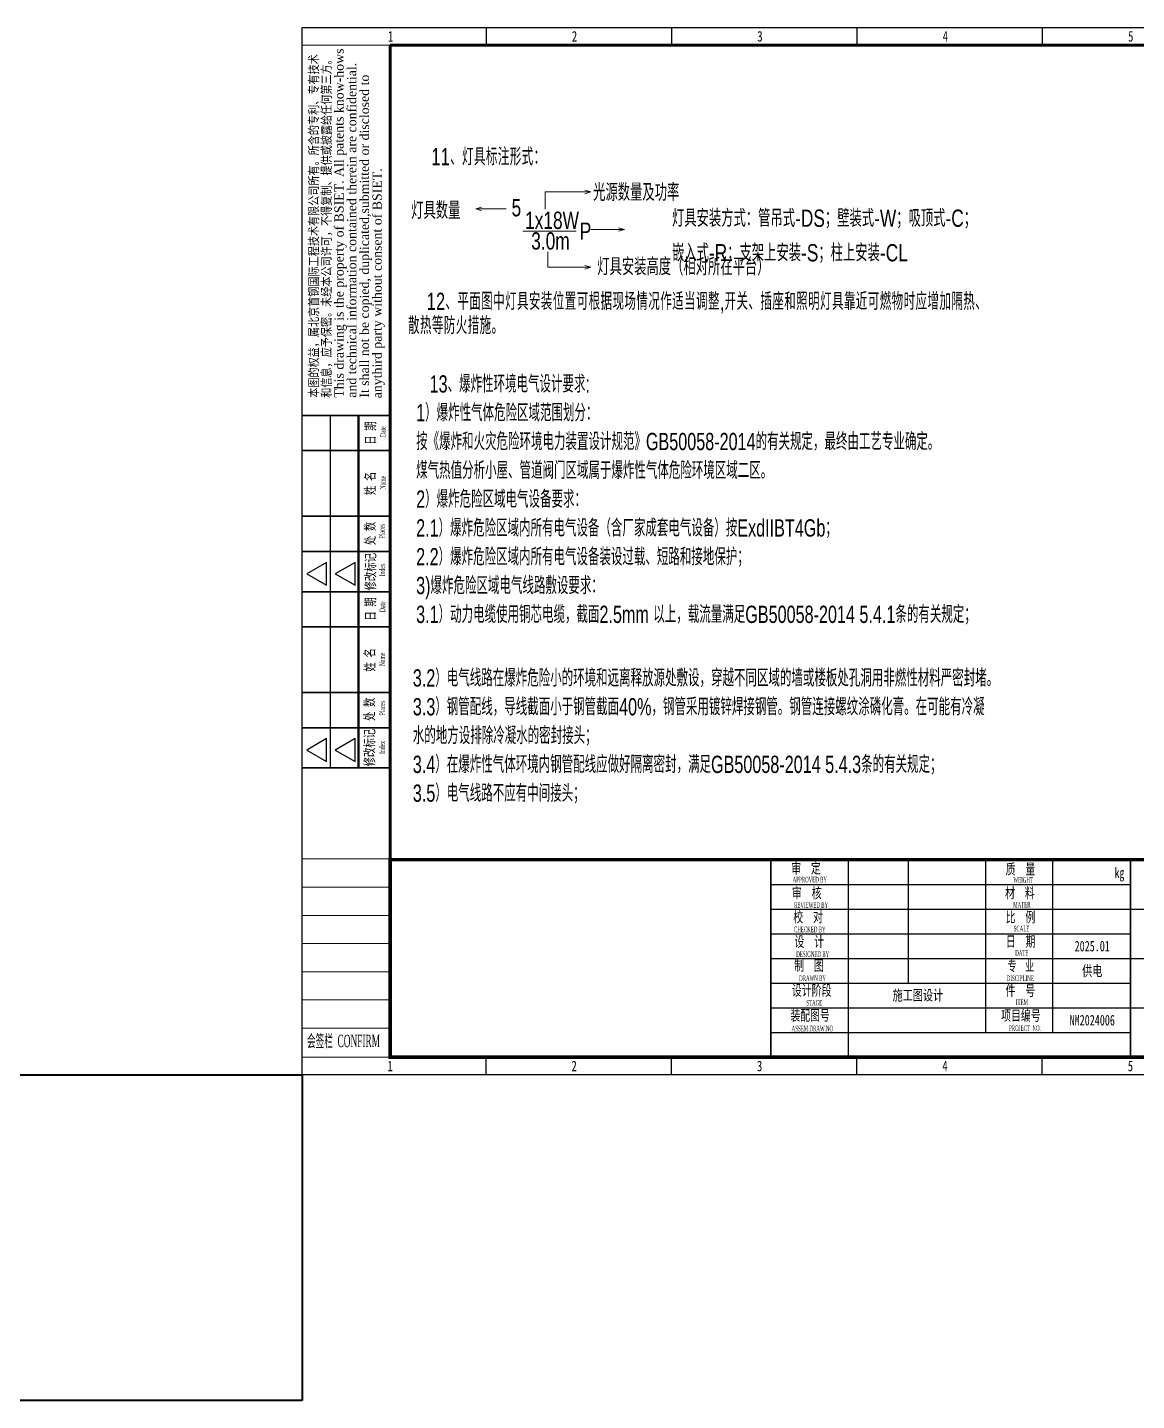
# Model space of a CAD drawing. Header units: millimetres. Extents: x -705761 to 1364679, y -410401 to 446404.
# Drawn here: x -598409 to -566947, y 277076 to 316014 of the extents above; entities that cross this region are included whole.
import ezdxf
from ezdxf.enums import TextEntityAlignment as Align

# ---------------------------------------------------------------- set-up
doc = ezdxf.new("R2010")
doc.units = ezdxf.units.MM
doc.linetypes.add('( Dashed )', pattern=[0.75, 0.5, -0.25])
for name, color, linetype, lineweight in [('000电气标注', 52, 'Continuous', 30), ('1111111111111111111111照明层', 7, 'Continuous', 0), ('图框', 7, 'Continuous', 13), ('自动化埋管', 7, '( Dashed )', 40)]:
    doc.layers.add(name, color=color, linetype=linetype, lineweight=lineweight)
doc.layers.add('TK', color=7, linetype='Continuous')
doc.layers.add('模板-签名-公用', color=3, linetype='Continuous')
doc.styles.add('H4-100', font='BSDI_XW.shx', dxfattribs={"width": 0.75, "height": 400, "bigfont": 'BSDI_HZ.shx'})
doc.styles.add('LZ-Roman', font='times.ttf')
doc.styles.add('NONE', font='BSDI_XW.shx', dxfattribs={"bigfont": 'BSDI_HZ.shx'})
doc.styles.get("Standard").update_dxf_attribs({"font": 'arial.ttf'})
doc.styles.add('Style-Times New Roman', font='times.ttf')
doc.styles.add('Style-仿宋_GB2312', font='')
doc.styles.add('宋体', font='', dxfattribs={"width": 0.7, "height": 2.5})
doc.styles.add('宋体_1', font='', dxfattribs={"width": 0.7, "height": 2.386364})
doc.styles.add('首钢国际H4', font='BSDI_XW.shx', dxfattribs={"width": 0.7, "height": 4000, "bigfont": 'BSDI_HZ.shx'})
doc.styles.get('Style-仿宋_GB2312').set_extended_font_data('仿宋_GB2312')
doc.styles.get('宋体').set_extended_font_data('SimSun')
doc.styles.get('宋体_1').set_extended_font_data('SimSun')

# ---------------------------------------------------------------- blocks, each defined once
blk = doc.blocks.new('BSIET_通用图框_A3_1')
at = {"layer": '图框', "color": 7, "linetype": 'Continuous', "lineweight": 25}
for p, q in [((-367.8, 297), (-367.8, 292)), ((-315.2, 297), (-315.2, 292)), ((-262.6, 297), (-262.6, 292)), ((-210, 297), (-210, 292)), ((-157.4, 297), (-157.4, 292)), ((-104.8, 297), (-104.8, 292)), ((-52.2, 297), (-52.2, 292)), ((0, 247.5), (-5, 247.5)), ((0, 198), (-5, 198)), ((-420, 187), (-395, 187)), ((-412, 187), (-412, 87)), ((0, 148.5), (-5, 148.5)), ((-413.03, 145.32), (-418.65, 142.07)), ((-413.03, 138.82), (-413.03, 145.32)), ((-404.96, 145.32), (-410.58, 142.07)), ((-404.96, 138.82), (-404.96, 145.32)), ((-418.65, 142.07), (-413.03, 138.82)), ((-410.58, 142.07), (-404.96, 138.82)), ((0, 99), (-5, 99)), ((-413.03, 95.32), (-418.65, 92.07)), ((-413.03, 88.82), (-413.03, 95.32)), ((-404.96, 95.32), (-410.58, 92.07)), ((-404.96, 88.82), (-404.96, 95.32)), ((-418.65, 92.07), (-413.03, 88.82)), ((-410.58, 92.07), (-404.96, 88.82)), ((0, 49.5), (-5, 49.5)), ((-367.8, 0), (-367.8, 5)), ((-315.2, 0), (-315.2, 5)), ((-262.6, 0), (-262.6, 5)), ((-210, 0), (-210, 5)), ((-157.4, 0), (-157.4, 5)), ((-104.8, 0), (-104.8, 5)), ((-52.2, 0), (-52.2, 5))]:
    blk.add_line(p, q, dxfattribs=at)
at = {"layer": '图框', "color": 7, "linetype": 'Continuous', "lineweight": 20}
for p, q in [((-420, 292), (-395, 292)), ((-420, 292), (-395, 292)), ((-420, 292), (-395, 292)), ((-420, 292), (-395, 292)), ((-420, 187), (-395, 187)), ((-420, 187), (-395, 187)), ((-420.12, 61.21), (-395.12, 61.21)), ((-420, 61.21), (-395, 61.21)), ((-420, 61.21), (-395, 61.21)), ((-420, 61.21), (-395, 61.21)), ((-420.02, 53.21), (-395.02, 53.21)), ((-420.02, 53.21), (-395.02, 53.21)), ((-420.02, 53.21), (-395.02, 53.21)), ((-420, 53.21), (-395, 53.21)), ((-420, 45.21), (-395, 45.21)), ((-420, 37.21), (-395, 37.21)), ((-420, 29.21), (-395, 29.21)), ((-420, 21.21), (-395, 21.21)), ((-420, 13.21), (-395, 13.21)), ((-420, 5), (-395, 5))]:
    blk.add_line(p, q, dxfattribs=at)
at = {"layer": '图框', "color": 7, "linetype": 'Continuous', "lineweight": 35}
for p, q in [((-395, 187), (-420, 187)), ((-395, 187), (-420, 187)), ((-394.92, 177), (-420, 177)), ((-394.92, 158.45), (-420, 158.45)), ((-395.06, 148.35), (-420, 148.35)), ((-395, 137), (-420, 137)), ((-395, 137), (-420, 137)), ((-394.92, 127), (-420, 127)), ((-394.92, 108.45), (-420, 108.45)), ((-395.06, 98.35), (-420, 98.35)), ((-395, 87), (-420, 87))]:
    blk.add_line(p, q, dxfattribs=at)
at = {"layer": '图框', "color": 7, "linetype": 'Continuous', "lineweight": 50}
blk.add_line((-404, 187), (-404, 87), dxfattribs=at)
at = {"layer": '图框', "lineweight": 25}
blk.add_lwpolyline([(-420, 297), (0, 297), (0, 0), (-420, 0)], close=True, dxfattribs=at)
at = {"layer": '图框', "lineweight": 100}
blk.add_lwpolyline([(-395, 292), (-5, 292), (-5, 5), (-395, 5)], close=True, dxfattribs=at)
at = {"layer": 'TK', "style": '宋体_1', "width": 0.7, "flags": 3}
for tag, p in [('LZCO_NGZBS-W50-H30-D10_T7', (-43.87, 279.75)), ('LZCO_NJN-W50-H30-D10_T7', (-42.73, 248.65))]:
    blk.add_attdef(tag, text='', height=3, dxfattribs=at).set_placement(p, align=Align.MIDDLE_CENTER)
at = {"layer": 'TK', "style": '宋体', "width": 0.7, "flags": 3}
for tag, p in [('LZHQ_N会签6_T6_H6', (-407.25, 57.08)), ('LZHQ_N会签5_T6_H6', (-407.25, 49.08)), ('LZHQ_N会签4_T6_H6', (-407.25, 41.08)), ('LZHQ_N会签3_T6_H6', (-407.25, 33.08)), ('LZHQ_N会签2_T6_H6', (-407.25, 25.08)), ('LZHQ_N会签1_T6_H6', (-407.25, 17.08))]:
    blk.add_attdef(tag, text='', height=2.5, dxfattribs=at).set_placement(p, align=Align.MIDDLE)
at = {"layer": '图框', "color": 7, "linetype": 'Continuous', "lineweight": 25}
for s, height, style, width, p in [('2', 3, 'Style-仿宋_GB2312', 0.733334, (-342.7, 294.49)), ('3', 3, 'Style-仿宋_GB2312', 0.733334, (-290.1, 294.49)), ('6', 3, 'Style-仿宋_GB2312', 0.733334, (-132.3, 294.49)), ('8', 3, 'Style-仿宋_GB2312', 0.733334, (-27.1, 294.49)), ('1', 3, 'Style-仿宋_GB2312', 0.733334, (-394.89, 294.49)), ('4', 3, 'Style-仿宋_GB2312', 0.733334, (-237.5, 294.49)), ('5', 3, 'Style-仿宋_GB2312', 0.733334, (-184.9, 294.49)), ('7', 3, 'Style-仿宋_GB2312', 0.733334, (-79.7, 294.49)), ('A', 3.5, 'Style-仿宋_GB2312', 0.628572, (-2.07, 271.95)), ('B', 3.5, 'Style-仿宋_GB2312', 0.628572, (-2.07, 222.45)), ('C', 3.5, 'Style-仿宋_GB2312', 0.628572, (-2.07, 172.95)), ('D', 3.5, 'Style-仿宋_GB2312', 0.628572, (-2.07, 123.45)), ('E', 3.5, 'Style-仿宋_GB2312', 0.628572, (-2.43, 76.97)), ('F', 3.5, 'Style-仿宋_GB2312', 0.628572, (-2.43, 29.56)), ('1', 3, 'Style-仿宋_GB2312', 0.733334, (-395, 2.5)), ('2', 3, 'Style-仿宋_GB2312', 0.733334, (-342.8, 2.5)), ('3', 3, 'Style-仿宋_GB2312', 0.733334, (-290.2, 2.5)), ('4', 3, 'Style-仿宋_GB2312', 0.733334, (-237.6, 2.5)), ('5', 3, 'Style-仿宋_GB2312', 0.733334, (-185, 2.5)), ('6', 3, 'Style-仿宋_GB2312', 0.733334, (-132.4, 2.5)), ('7', 3, 'Style-仿宋_GB2312', 0.733334, (-79.8, 2.5)), ('8', 3, 'Style-仿宋_GB2312', 0.733334, (-27.2, 2.5)), ('A3', 3, 'Style-Times New Roman', 0.7, (-2.23, 1.95))]:
    blk.add_text(s, height=height, dxfattribs=dict(at, style=style, width=width)).set_placement(p, align=Align.MIDDLE_CENTER)
at = {"layer": '图框', "color": 7, "linetype": 'Continuous', "lineweight": 20, "style": 'Style-仿宋_GB2312', "width": 0.807692}
blk.add_text('本图的权益，属北京首钢国际工程技术有限公司所有。所含的专利、专有技术', height=2.6, rotation=90, dxfattribs=at).set_placement((-418, 192), align=Align.TOP_LEFT)
at = {"layer": '图框', "color": 7, "linetype": 'Continuous', "lineweight": 20, "style": 'LZ-Roman'}
for s, p in [('This drawing is the property of BSIET. All patents know-hows', (-410.8, 192)), ('and technical information contained therein are confidential.', (-407.2, 192)), ('It shall not be copied, duplicated,submitted or disclosed to ', (-403.6, 192))]:
    blk.add_text(s, height=2.6, rotation=90, dxfattribs=at).set_placement(p, align=Align.TOP_LEFT)
at = {"layer": '图框', "color": 7, "linetype": 'Continuous'}
for s, height, style, width, p in [('和信息，应予保密。未经本公司许可，不得复制、提供或披露给任何第三方。', 2.6, 'Style-仿宋_GB2312', 0.807692, (-411.8, 192)), ('Name', 1.6, 'Style-Times New Roman', 0.55, (-396.29, 165.99)), ('Places', 1.6, 'Style-Times New Roman', 0.55, (-396.54, 152.12)), ('Index', 1.6, 'Style-Times New Roman', 0.55, (-396.43, 141.36)), ('Name', 1.6, 'Style-Times New Roman', 0.55, (-396.44, 115.88)), ('Places', 1.6, 'Style-Times New Roman', 0.55, (-396.43, 101.92)), ('Index', 1.6, 'Style-Times New Roman', 0.55, (-396.46, 90.97))]:
    blk.add_text(s, height=height, rotation=90, dxfattribs=dict(at, style=style, width=width)).set_placement(p)
at = {"layer": '图框', "color": 7, "linetype": 'Continuous', "style": 'LZ-Roman'}
blk.add_text('anythird party without consent of BSIET.', height=2.6, rotation=90, dxfattribs=at).set_placement((-397.4, 191.84))
at = {"layer": '图框', "color": 7, "linetype": 'Continuous', "lineweight": 20, "style": 'Style-仿宋_GB2312', "width": 0.678571}
for s, p in [('日 期', (-399.21, 178.68)), ('姓 名', (-399.32, 164.4)), ('处 数', (-399.32, 150.23)), ('修改标记', (-399.21, 137.34)), ('日 期', (-399.21, 128.79)), ('姓 名', (-399.38, 114.34)), ('处 数', (-399.49, 100.34)), ('修改标记', (-399.49, 87.45))]:
    blk.add_text(s, height=2.8, rotation=90, dxfattribs=at).set_placement(p)
at = {"layer": '图框', "color": 7, "linetype": 'Continuous', "lineweight": 25, "style": 'Style-Times New Roman', "width": 0.55}
for p in [(-396.24, 180.85), (-396.4, 131.18)]:
    blk.add_text('Date', height=1.6, rotation=90, dxfattribs=at).set_placement(p)
at = {"layer": '图框', "color": 7, "linetype": 'Continuous', "style": 'Style-Times New Roman', "width": 0.5}
blk.add_text('会签栏  CONFIRM', height=3.5, dxfattribs=at).set_placement((-418.59, 7.85))
at = {"layer": '模板-签名-公用', "style": '宋体', "width": 0.7, "flags": 3}
blk.add_attdef('LZFRAME', (-40.91, 2.06), '', height=3, dxfattribs=at)
at = {"layer": '模板-签名-公用', "style": '宋体', "width": 0.7}
blk.add_attdef('LZTQINS', text='', height=2, dxfattribs=at).set_placement((-5, 5), align=Align.MIDDLE)
blk = doc.blocks.new('BSIET_通用图纸_A3(2024)_1')
at = {"layer": '图框', "color": 7, "linetype": 'Continuous', "lineweight": 25}
for p, q in [((-260, 0), (-260, 56)), ((-243, 21), (-243, 56)), ((-221, 7), (-221, 56)), ((-202, 7), (-202, 56)), ((-282, 49), (-180, 49)), ((-282, 42), (0, 42)), ((-282, 35), (-180, 35)), ((-282, 28), (0, 28)), ((-282, 21), (-180, 21)), ((-282, 14), (0, 14)), ((-282, 7), (-180, 7))]:
    blk.add_line(p, q, dxfattribs=at)
at = {"layer": '图框', "const_width": 1}
blk.add_lwpolyline([(-390, 56), (0, 56), (0, 0), (-390, 0)], close=True, dxfattribs=at)
at = {"layer": '图框', "const_width": 0.5}
for points in [[(-282, 56), (-282, 0)], [(-180, 56), (-180, 0)]]:
    blk.add_lwpolyline(points, dxfattribs=at)
at = {"layer": '图框', "color": 7, "linetype": 'Continuous'}
for s, height, style, width, p in [('审  定 ', 3, 'Style-仿宋_GB2312', 0.685714, (-276.23, 52.09)), ('质  量', 3, 'Style-仿宋_GB2312', 0.685714, (-215.41, 51.83)), ('APPROVED BY', 1.6, 'Style-Times New Roman', 0.48, (-275.82, 49.54)), (' WEIGHT', 1.6, 'Style-Times New Roman', 0.48, (-213.55, 49.45)), ('kg', 3, 'Style-仿宋_GB2312', 0.685714, (-184.51, 50.79)), ('审  核', 3, 'Style-仿宋_GB2312', 0.685714, (-276.02, 45.06)), ('材  料', 3, 'Style-仿宋_GB2312', 0.685714, (-215.56, 45.09)), ('  REVIEWED BY', 1.6, 'Style-Times New Roman', 0.48, (-276.12, 42.34)), ('MATER', 1.6, 'Style-Times New Roman', 0.48, (-213.27, 42.4)), ('校  对 ', 3, 'Style-仿宋_GB2312', 0.685714, (-275.63, 38.25)), ('比  例', 3, 'Style-仿宋_GB2312', 0.685714, (-215.41, 38.23)), ('CHECKED BY', 1.6, 'Style-Times New Roman', 0.48, (-275.44, 35.43)), (' SCALE', 1.6, 'Style-Times New Roman', 0.48, (-213.48, 35.64)), ('设  计', 3, 'Style-仿宋_GB2312', 0.685714, (-275.31, 31.29)), ('日  期', 3, 'Style-仿宋_GB2312', 0.685714, (-215.34, 31.34)), ('制  图 ', 3, 'Style-仿宋_GB2312', 0.685714, (-275.4, 24.5)), (' DESIGNED BY', 1.6, 'Style-Times New Roman', 0.48, (-275.16, 28.41)), (' DATE', 1.6, 'Style-Times New Roman', 0.48, (-213.05, 28.78)), ('DRAWN BY', 1.6, 'Style-Times New Roman', 0.48, (-273.99, 21.57)), ('件  号', 3, 'Style-仿宋_GB2312', 0.685714, (-215.44, 17.36)), ('STAGE', 1.6, 'Style-Times New Roman', 0.48, (-271.95, 14.62)), ('ITEM', 1.6, 'Style-Times New Roman', 0.48, (-212.51, 14.77)), ('装配图号', 3, 'Style-仿宋_GB2312', 0.68, (-276.42, 10.36)), ('ASSEM.DRAW.NO', 1.6, 'Style-Times New Roman', 0.48, (-276.1, 7.33)), ('PROJECT  NO.', 1.6, 'Style-Times New Roman', 0.48, (-214.46, 7.46))]:
    blk.add_text(s, height=height, dxfattribs=dict(at, style=style, width=width)).set_placement(p)
at = {"layer": '图框', "color": 7, "linetype": 'Continuous', "lineweight": 20, "style": 'Style-仿宋_GB2312'}
for s, width, p in [('专  业', 0.6, (-214.83, 24.41)), ('设计阶段', 0.685714, (-276.03, 17.44)), ('项目编号', 0.685714, (-216.69, 10.32))]:
    blk.add_text(s, height=3, dxfattribs=dict(at, width=width)).set_placement(p)
at = {"layer": '图框', "color": 7, "linetype": 'Continuous', "lineweight": 20, "style": 'Style-Times New Roman', "width": 0.48}
blk.add_text('DISCIPLINE', height=1.6, dxfattribs=at).set_placement((-211.25, 22.39), align=Align.MIDDLE_CENTER)
at = {"layer": '图框', "style": '宋体_1', "width": 0.7, "flags": 3}
for tag, height, p in [('LZCO_NYLGD-W67-H36-D10_T7', 3, (-48.39, 100.29)), ('N审定_T5', 2.5, (-250.93, 52.29)), ('N审核_T5', 2.5, (-250.93, 45.29)), ('N校对_T5', 2.5, (-250.93, 38.29)), ('N设计_T5', 2.5, (-250.93, 31.29)), ('LZCO_NCB-W67-H36-D10_T7', 3, (-321.62, 27.88)), ('N制图_T5', 2.5, (-250.93, 24.29))]:
    blk.add_attdef(tag, text='', height=height, dxfattribs=at).set_placement(p, align=Align.MIDDLE_CENTER)
for tag, p in [('N审定_T6_H12_MV0.5_W15', (-231.91, 51.51)), ('N审核_T6_H12_MV0.5_W15', (-231.91, 44.51)), ('N校对_T6_H12_MV0.5_W15', (-231.91, 37.51)), ('N设计_T6_H12_MV0.5_W15', (-231.91, 30.51)), ('N制图_T6_H12_MV0.5_W15', (-231.91, 23.51))]:
    blk.add_attdef(tag, text='', height=1.5, dxfattribs=at).set_placement(p, align=Align.CENTER)
at = {"layer": '图框', "color": 7, "style": 'Style-仿宋_GB2312'}
for tag, height, width, p in [('质量', 3, 0.7, (-191, 52.5)), ('材料', 3, 0.7, (-190.9, 45.85)), ('比例', 3, 0.7, (-190.84, 38.49)), ('页码', 4, 0.7, (-38.16, 35.01)), ('总页数', 4, 0.7, (-19.52, 35.14)), ('版本号', 2.5, 0.7, (-6.24, 34.38)), ('出图日期', 3, 0.7, (-190.84, 31.49)), ('专业', 3, 0.7, (-190.84, 24.49)), ('图号', 4, 0.7, (-24, 21)), ('设计阶段', 3, 0.7, (-240.29, 17.58)), ('件号', 3, 0.7, (-190.84, 17.49)), ('装配图号', 3, 0.68, (-240.45, 10.88)), ('项目编号', 3, 0.7, (-190.84, 10.49))]:
    blk.add_attdef(tag, text='', height=height, dxfattribs=dict(at, width=width)).set_placement(p, align=Align.MIDDLE)
at = {"layer": '图框', "color": 7, "lineweight": 30, "width": 0.7, "flags": 104}
for tag, p in [('项目名称', (-79.18, 49.1)), ('子项', (-111.07, 34.83)), ('图名', (-111, 21))]:
    blk.add_attdef(tag, text='', height=4, dxfattribs=at).set_placement(p, align=Align.MIDDLE_CENTER)
at = {"layer": '图框', "style": '宋体', "width": 0.7, "flags": 3}
blk.add_attdef('LZBARCODE_T1', text='', height=3, dxfattribs=at).set_placement((-364.44, 3.34), align=Align.BOTTOM_RIGHT)

msp = doc.modelspace()

# ---------------------------------------------------------------- linework, layer by layer
at = {"layer": '000电气标注', "color": 7, "lineweight": 13, "ltscale": 9.8e-08}
for p, q in [((-583722.14, 310865.16, 25931494614.16), (-583722.14, 311350.33, 25931494614.16)), ((-583722.14, 311350.33, 25931494614.16), (-582426.08, 311350.33, 25931494614.16)), ((-582426.08, 311350.33, 25931494614.16), (-582593.66, 311402.14, 25931494614.16)), ((-582426.08, 311350.33, 25931494614.16), (-582593.66, 311298.51, 25931494614.16)), ((-585692.57, 310866.58, 25931494614.16), (-585524.99, 310918.4, 25931494614.16)), ((-584828.03, 310866.58, 25931494614.16), (-585692.57, 310866.58, 25931494614.16)), ((-585692.57, 310866.58, 25931494614.16), (-585524.99, 310814.77, 25931494614.16)), ((-581474.94, 310284.3, 25931494614.16), (-581642.52, 310336.12, 25931494614.16)), ((-584357.77, 310236.29, 25931494614.16), (-582848.22, 310236.29, 25931494614.16)), ((-582427.49, 310284.3, 25931494614.16), (-581474.94, 310284.3, 25931494614.16)), ((-581474.94, 310284.3, 25931494614.16), (-581642.52, 310232.49, 25931494614.16)), ((-583645.16, 309654.19, 25931494614.16), (-583645.16, 309211.64, 25931494614.16)), ((-583645.16, 309211.64, 25931494614.16), (-582426.31, 309211.64, 25931494614.16)), ((-582426.31, 309211.64, 25931494614.16), (-582593.89, 309263.46, 25931494614.16)), ((-582426.31, 309211.64, 25931494614.16), (-582593.89, 309159.83, 25931494614.16))]:
    msp.add_line(p, q, dxfattribs=at)
at = {"layer": '自动化埋管', "color": 1, "lineweight": 40}
msp.add_lwpolyline([(-606184.58, 286313.64), (-590620.33, 286313.64), (-590620.33, 277075.78), (-606184.58, 277075.78)], close=True, dxfattribs=at)

# ---------------------------------------------------------------- block references
at = {"layer": '图框', "xscale": 100, "yscale": 100, "zscale": 100}
msp.add_blockref('BSIET_通用图框_A3_1', (-548620.33, 286313.64), dxfattribs=at)
at = {"layer": '图框'}
ref = msp.add_blockref('BSIET_通用图纸_A3(2024)_1', (-549120.33, 286813.64), dxfattribs=dict(at, xscale=100, yscale=100, zscale=100))
ref.add_attrib('设计阶段', '施工图设计', dxfattribs={"color": 7, "height": 300, "style": 'Style-仿宋_GB2312', "width": 0.7}).set_placement((-573149.17, 288571.83), align=Align.MIDDLE_CENTER)
ref.add_attrib('项目编号', 'NM2024006', dxfattribs={"color": 7, "height": 300, "style": 'Style-仿宋_GB2312', "width": 0.7}).set_placement((-568204.01, 287862.82), align=Align.MIDDLE_CENTER)
ref.add_attrib('出图日期', '2025.01', dxfattribs={"color": 7, "height": 300, "style": 'Style-仿宋_GB2312', "width": 0.7}).set_placement((-568204.01, 289962.82), align=Align.MIDDLE_CENTER)
ref.add_attrib('专业', '供电', dxfattribs={"color": 7, "height": 300, "style": 'Style-仿宋_GB2312', "width": 0.7}).set_placement((-568204.01, 289262.82), align=Align.MIDDLE_CENTER)

# ---------------------------------------------------------------- texts
at = {"layer": '000电气标注', "color": 7, "lineweight": 13, "style": 'H4-100', "width": 0.75}
for s, p in [('光源数量及功率', (-582361.57, 311093.7, 25931494614.16)), ('灯具数量', (-587522.87, 310580.85, 25931494614.16)), ('5', (-584675.88, 310657.24, 25931494614.16)), ('1x18W', (-584293.09, 310299.55, 25931494614.16)), ('P', (-582742.13, 309991.92, 25931494614.16)), ('3.0m', (-584118.7, 309715.64, 25931494614.16)), ('灯具安装高度（相对所在平台）', (-582245.93, 308986.22, 25931494614.16))]:
    msp.add_text(s, height=490, rotation=359.999994, dxfattribs=at).set_placement(p)
at = {"layer": '000电气标注', "color": 7, "lineweight": 13, "insert": (-580125.4, 309332.15, 25931494614.16), "char_height": 490, "attachment_point": 7, "rotation": 359.999994, "line_spacing_factor": 1.2, "style": 'H4-100'}
msp.add_mtext('\\H1x;\\W0.75;灯具安装方式：管吊式-DS；壁装式-W；吸顶式-C；\\P嵌入式-R；支架上安装-S；柱上安装-CL', dxfattribs=at)
at = {"layer": '1111111111111111111111照明层', "color": 7, "linetype": 'Continuous', "lineweight": 13, "insert": (-587612.37, 313278, 25931494614.16), "char_height": 490, "width": 16605.1357, "attachment_point": 1, "line_spacing_factor": 0.837115, "style": 'NONE'}
msp.add_mtext('\\P\\H1x;\\W0.7;\\T1.039;     11、灯具标注形式：\\P\\P\\P\\P\\P\\P    12、平面图中灯具安装位置可根据现场情况作适当调整,开关、插座和照明灯具靠近可燃物时应增加隔热、散热等防火措施。\\P\\P', dxfattribs=at)
at = {"layer": '1111111111111111111111照明层', "color": 7, "linetype": 'Continuous', "lineweight": 13, "char_height": 490, "width": 16286.3095, "attachment_point": 1, "style": '首钢国际H4'}
for s, insert in [('\\H1x;\\W0.7;   13、爆炸性环境电气设计要求:\\P1）爆炸性气体危险区域范围划分：\\P按《爆炸和火灾危险环境电力装置设计规范》GB50058-2014的有关规定，最终由工艺专业确定。\\P煤气热值分析小屋、管道阀门区域属于爆炸性气体危险环境区域二区。\\P2）爆炸危险区域电气设备要求：\\P2.1）爆炸危险区域内所有电气设备（含厂家成套电气设备）按ExdIIBT4Gb；\\P2.2）爆炸危险区域内所有电气设备装设过载、短路和接地保护；\\P3)爆炸危险区域电气线路敷设要求：\\P3.1）动力电缆使用铜芯电缆，截面2.5mm 以上，载流量满足GB50058-2014 5.4.1条的有关规定；\\P\\P\\P', (-587382.7, 306150.54, 25931494610.78)), ('\\H1x;\\W0.7;3.2）电气线路在爆炸危险小的环境和远离释放源处敷设，穿越不同区域的墙或楼板处孔洞用非燃性材料严密封堵。\\P3.3）钢管配线，导线截面小于钢管截面40%，钢管采用镀锌焊接钢管。钢管连接螺纹涂磷化膏。在可能有冷凝水的地方设排除冷凝水的密封接头；\\P3.4）在爆炸性气体环境内钢管配线应做好隔离密封，满足GB50058-2014 5.4.3条的有关规定；\\P3.5）电气线路不应有中间接头；\\P', (-587476.91, 297812.58, 25931494610.78))]:
    msp.add_mtext(s, dxfattribs=dict(at, insert=insert))

doc.saveas('drawing.dxf')
